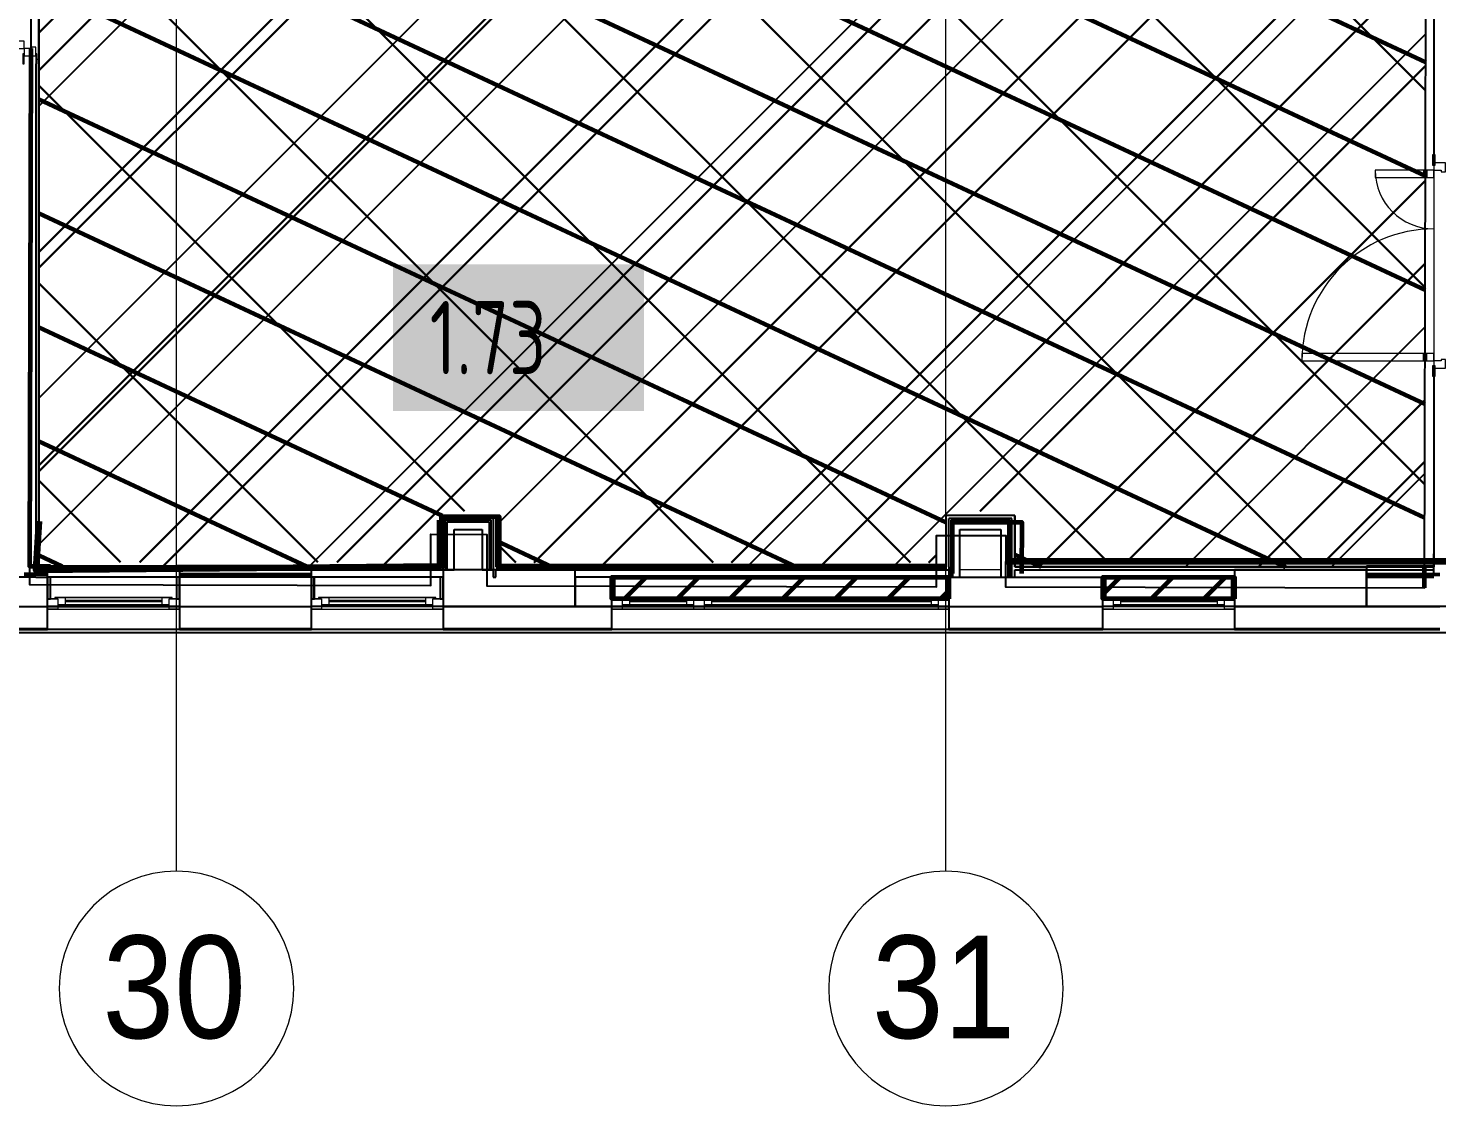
# Model space of a CAD drawing. Header units: millimetres. Extents: x -164500 to 426394, y -51911 to 102118.
# Drawn here: x 109763 to 119374, y -3642 to 3708 of the extents above; entities that cross this region are included whole.
import ezdxf

# ---------------------------------------------------------------- set-up
doc = ezdxf.new("R2010")
doc.units = ezdxf.units.MM
for name, color, linetype, lineweight in [('0) шлифовка', 5, 'Continuous', 60), ('1.4) Плинтус ПЛ-4', 6, 'Continuous', 60), ('179 подоконники', 5, 'Continuous', 60), ('5.2) Л-1 Линолеум', 100, 'Continuous', 30), ('7.1) НЗ Стяжка на теплый пол', 160, 'Continuous', 30), ('7.7) Плинтус', 222, 'Continuous', 90), ('A-FLOR', 7, 'Continuous', 9), ('A-GLAZ', 7, 'Continuous', 9), ('A-GLAZ-1', 7, 'Continuous', 5), ('Оси', 7, 'Continuous', 9), ('Оси-1', 7, 'Continuous', 20)]:
    doc.layers.add(name, color=color, linetype=linetype, lineweight=lineweight)
doc.layers.add('2) защита вин плитк', color=6, linetype='Continuous')
doc.layers.add('3.2.1) Нал-ой пол 4 вып', color=3, linetype='Continuous')
doc.layers.add('A-DOOR-1', color=7, linetype='Continuous', lineweight=5, true_color=0xc0c0c0)
doc.layers.add('A-DOOR-FRAM-1', color=7, linetype='Continuous', lineweight=5, true_color=0xc0c0c0)
doc.styles.add('Arial', font='arial.ttf', dxfattribs={"width": 0.9, "height": 700})
doc.styles.add('СПДС', font='ГОСТ тип А.ttf', dxfattribs={"width": 0.9})
pattern_1 = [(45, (205553.12, 26879), (-179.6051, 179.6051), [])]

# ---------------------------------------------------------------- blocks, each defined once
blk = doc.blocks.new('120_Окно_СКБ_2Ст_Фрамуга сверху - 120_Окно_СКБ_2Ст_2300х2500_h_ ДОО-19727959-Объем проектирования 1 этажа')
at = {"layer": 'A-GLAZ'}
for p, q in [((-1150, -127), (-1150, -57)), ((-1150, -57), (-1080, -57)), ((-1080, -57), (-1080, -127)), ((520, -87), (-1080, -87)), ((-1080, -87), (-1080, -127)), ((-1030, -137), (-1030, -87)), ((470, -137), (470, -87)), ((520, -127), (520, -57)), ((520, -57), (590, -57)), ((520, -127), (520, -87)), ((590, -57), (590, -127)), ((1080, -87), (590, -87)), ((590, -87), (590, -127)), ((640, -137), (640, -87)), ((1030, -137), (1030, -87)), ((1080, -127), (1080, -57)), ((1080, -57), (1150, -57)), ((1080, -127), (1080, -87)), ((1150, -57), (1150, -127)), ((-1080, -127), (-1150, -127)), ((-1080, -127), (-1100, -127)), ((-1100, -127), (-1100, -137)), ((-1100, -137), (540, -137)), ((540, -137), (-1100, -137)), ((590, -127), (520, -127)), ((540, -127), (520, -127)), ((540, -137), (540, -127)), ((590, -127), (570, -127)), ((570, -127), (570, -137)), ((570, -137), (1100, -137)), ((1100, -137), (570, -137)), ((1150, -127), (1080, -127)), ((1100, -127), (1080, -127)), ((1100, -137), (1100, -127))]:
    blk.add_line(p, q, dxfattribs=at)
at = {"layer": 'A-GLAZ-1'}
for p, q in [((1150, -57), (-1150, -57)), ((-1080, -57), (1080, -57)), ((-1130, -127), (-1100, -127)), ((-1030, -107), (470, -107)), ((470, -117), (-1030, -117)), ((540, -127), (570, -127)), ((540, -127), (570, -127)), ((640, -107), (1030, -107)), ((1030, -117), (640, -117)), ((1100, -127), (1130, -127))]:
    blk.add_line(p, q, dxfattribs=at)
blk = doc.blocks.new('120_Окно_СКБ_1Ст - 120_Окно_СКБ_1Ст 900х2500_h_ с форточкой-22876038-Объем проектирования 1 этажа')
at = {"layer": 'A-GLAZ'}
for p, q in [((-450, -127), (-450, -57)), ((-450, -57), (-380, -57)), ((-380, -57), (-380, -127)), ((380, -87), (-380, -87)), ((-380, -87), (-380, -127)), ((-330, -137), (-330, -87)), ((330, -137), (330, -87)), ((380, -127), (380, -57)), ((380, -57), (450, -57)), ((380, -127), (380, -87)), ((450, -57), (450, -127)), ((-380, -127), (-450, -127)), ((-380, -127), (-400, -127)), ((-400, -127), (-400, -137)), ((-400, -137), (400, -137)), ((400, -137), (-400, -137)), ((450, -127), (380, -127)), ((400, -127), (380, -127)), ((400, -137), (400, -127))]:
    blk.add_line(p, q, dxfattribs=at)
at = {"layer": 'A-GLAZ-1'}
for p, q in [((450, -57), (-450, -57)), ((-430, -127), (-400, -127)), ((-330, -107), (330, -107)), ((330, -117), (-330, -117)), ((400, -127), (430, -127))]:
    blk.add_line(p, q, dxfattribs=at)
blk = doc.blocks.new('120_Окно_СКБ_1Ст - 120_Окно_СКБ_1Ст 900х2500_h_ с форточкой-V149-Объем проектирования 1 этажа')
at = {"layer": 'A-GLAZ'}
for p, q in [((-450, -127), (-450, -57)), ((-450, -57), (-380, -57)), ((-380, -57), (-380, -127)), ((380, -87), (-380, -87)), ((-380, -87), (-380, -127)), ((-330, -137), (-330, -87)), ((330, -137), (330, -87)), ((380, -127), (380, -57)), ((380, -57), (450, -57)), ((380, -127), (380, -87)), ((450, -57), (450, -127)), ((-380, -127), (-450, -127)), ((-380, -127), (-400, -127)), ((-400, -127), (-400, -137)), ((-400, -137), (400, -137)), ((400, -137), (-400, -137)), ((450, -127), (380, -127)), ((400, -127), (380, -127)), ((400, -137), (400, -127))]:
    blk.add_line(p, q, dxfattribs=at)
at = {"layer": 'A-GLAZ-1'}
for p, q in [((450, -57), (-450, -57)), ((-430, -127), (-400, -127)), ((-330, -107), (330, -107)), ((330, -117), (-330, -117)), ((400, -127), (430, -127))]:
    blk.add_line(p, q, dxfattribs=at)
blk = doc.blocks.new('120_Окно_СКБ_1Ст - 120_Окно_СКБ_1Ст 900х2500_h_ с форточкой-V71-Объем проектирования 1 этажа')
at = {"layer": 'A-GLAZ'}
for p, q in [((-450, -127), (-450, -57)), ((-450, -57), (-380, -57)), ((-380, -57), (-380, -127)), ((380, -87), (-380, -87)), ((-380, -87), (-380, -127)), ((-330, -137), (-330, -87)), ((330, -137), (330, -87)), ((380, -127), (380, -57)), ((380, -57), (450, -57)), ((380, -127), (380, -87)), ((450, -57), (450, -127)), ((-380, -127), (-450, -127)), ((-380, -127), (-400, -127)), ((-400, -127), (-400, -137)), ((-400, -137), (400, -137)), ((400, -137), (-400, -137)), ((450, -127), (380, -127)), ((400, -127), (380, -127)), ((400, -137), (400, -127))]:
    blk.add_line(p, q, dxfattribs=at)
at = {"layer": 'A-GLAZ-1'}
for p, q in [((450, -57), (-450, -57)), ((-430, -127), (-400, -127)), ((-330, -107), (330, -107)), ((330, -117), (-330, -117)), ((400, -127), (430, -127))]:
    blk.add_line(p, q, dxfattribs=at)
blk = doc.blocks.new('110_Дверь_СКБ_2Ст - Д-5_п_ Из игровой в коридор-32215844-Объем проектирования 1 этажа')
at = {"layer": 'A-DOOR-1'}
for p, q in [((-637.5, 940), (-637.5, 40)), ((-587.5, 940), (-637.5, 940)), ((-587.5, 40), (-587.5, 940)), ((662.5, 440), (612.5, 440)), ((612.5, 440), (612.5, 40)), ((662.5, 40), (662.5, 440)), ((-637.5, 40), (-587.5, 40)), ((612.5, 40), (662.5, 40))]:
    blk.add_line(p, q, dxfattribs=at)
for centre, radius, start, end in [((-637.5, 40), 900, 0, 90), ((662.5, 40), 400, 90, 180)]:
    blk.add_arc(centre, radius, start, end, dxfattribs=at)
at = {"layer": 'A-DOOR-FRAM-1'}
for p, q in [((-672.5, 48), (-742.5, 48)), ((-742.5, 48), (-742.5, 40)), ((-742.5, 40), (-672.5, 40)), ((-637.5, 40), (-687.5, 40)), ((-687.5, 40), (-687.5, -40)), ((-672.5, 40), (-672.5, 48)), ((-637.5, -10), (-637.5, 40)), ((662.5, 40), (662.5, -10)), ((712.5, 40), (662.5, 40)), ((767.5, 48), (697.5, 48)), ((697.5, 48), (697.5, 40)), ((697.5, 40), (767.5, 40)), ((712.5, -40), (712.5, 40)), ((767.5, 40), (767.5, 48)), ((-672.5, -40), (-742.5, -40)), ((-742.5, -40), (-742.5, -48)), ((-742.5, -48), (-672.5, -48)), ((-672.5, -39), (-687.5, -39)), ((-687.5, -39), (-687.5, -40)), ((-687.5, -40), (-627.5, -40)), ((-687.5, -40), (-672.5, -40)), ((-672.5, -40), (-672.5, -39)), ((-672.5, -48), (-672.5, -40)), ((-627.5, -10), (-637.5, -10)), ((-627.5, -40), (-627.5, -10)), ((662.5, -10), (652.5, -10)), ((652.5, -10), (652.5, -40)), ((652.5, -40), (712.5, -40)), ((712.5, -39), (697.5, -39)), ((697.5, -39), (697.5, -40)), ((697.5, -40), (712.5, -40)), ((767.5, -40), (697.5, -40)), ((697.5, -40), (697.5, -48)), ((697.5, -48), (767.5, -48)), ((712.5, -40), (712.5, -39)), ((767.5, -48), (767.5, -40))]:
    blk.add_line(p, q, dxfattribs=at)
blk = doc.blocks.new('110_Дверь_СКБ_2Ст - Д-5_п__в составе перегородки _не входит в спец__-32680960-Объем проектирования 1 этажа')
at = {"layer": 'A-DOOR-1'}
for p, q in [((-637.5, 900.5), (-637.5, 0.5)), ((-587.5, 900.5), (-637.5, 900.5)), ((-587.5, 0.5), (-587.5, 900.5)), ((662.5, 400.5), (612.5, 400.5)), ((612.5, 400.5), (612.5, 0.5)), ((662.5, 0.5), (662.5, 400.5)), ((-637.5, 0.5), (-587.5, 0.5)), ((612.5, 0.5), (662.5, 0.5))]:
    blk.add_line(p, q, dxfattribs=at)
for centre, radius, start, end in [((-637.5, 0.5), 900, 0, 90), ((662.5, 0.5), 400, 90, 180)]:
    blk.add_arc(centre, radius, start, end, dxfattribs=at)
at = {"layer": 'A-DOOR-FRAM-1'}
for p, q in [((-672.5, 8.5), (-742.5, 8.5)), ((-742.5, 8.5), (-742.5, 0.5)), ((-742.5, 0.5), (-672.5, 0.5)), ((-637.5, 0.5), (-687.5, 0.5)), ((-687.5, 0.5), (-687.5, -79.5)), ((-672.5, 0.5), (-687.5, 0.5)), ((-687.5, 0.5), (-687.5, -0.5)), ((-672.5, 0.5), (-672.5, 8.5)), ((-672.5, -0.5), (-672.5, 0.5)), ((-637.5, -49.5), (-637.5, 0.5)), ((662.5, 0.5), (662.5, -49.5)), ((712.5, 0.5), (662.5, 0.5)), ((767.5, 8.5), (697.5, 8.5)), ((697.5, 8.5), (697.5, 0.5)), ((712.5, 0.5), (697.5, 0.5)), ((697.5, 0.5), (697.5, -0.5)), ((697.5, 0.5), (767.5, 0.5)), ((712.5, -79.5), (712.5, 0.5)), ((712.5, -0.5), (712.5, 0.5)), ((767.5, 0.5), (767.5, 8.5)), ((-672.5, -0.5), (-742.5, -0.5)), ((-742.5, -0.5), (-742.5, -8.5)), ((-742.5, -8.5), (-672.5, -8.5)), ((-687.5, -0.5), (-672.5, -0.5)), ((-687.5, -79.5), (-627.5, -79.5)), ((-672.5, -8.5), (-672.5, -0.5)), ((-627.5, -49.5), (-637.5, -49.5)), ((-627.5, -79.5), (-627.5, -49.5)), ((662.5, -49.5), (652.5, -49.5)), ((652.5, -49.5), (652.5, -79.5)), ((652.5, -79.5), (712.5, -79.5)), ((697.5, -0.5), (712.5, -0.5)), ((767.5, -0.5), (697.5, -0.5)), ((697.5, -0.5), (697.5, -8.5)), ((697.5, -8.5), (767.5, -8.5)), ((767.5, -8.5), (767.5, -0.5))]:
    blk.add_line(p, q, dxfattribs=at)
blk = doc.blocks.new('Ось сетки - D8-29747960-Объем проектирования 1 этажа')
at = {"layer": 'Оси-1'}
for start, end in [(360, 180), (180, 360)]:
    blk.add_arc((0, 0), 4, start, end, dxfattribs=at)

msp = doc.modelspace()

# ---------------------------------------------------------------- hatches: boundary and pattern name
at = {"layer": '0) шлифовка', "true_color": 0x2776bb}
h = msp.add_hatch(dxfattribs=at)
h.set_pattern_fill('ANSI31', color=152, scale=222, angle=110)
h.paths.add_polyline_path([(111921.778, 4895.76), (111925.158, 6335.756), (109835.702, 6340.661), (109835.702, 38.938), (112510.379, 38.938), (112510.889, 256.364), (112573.702, 256.217), (112573.702, 384.938), (112955.702, 384.938), (112955.702, 34.938), (113765.702, 34.938), (115960.379, 34.938), (115960.88, 248.265), (116023.702, 248.118), (116023.702, 384.938), (116495.702, 384.938), (116495.702, 34.938), (118894.702, 34.938), (118894.702, 38.938), (119290.397, 38.938), (119301.758, 4878.436)])
at = {"layer": '179 подоконники'}
h = msp.add_hatch(dxfattribs=at)
h.set_pattern_fill('ANSI31', color=256, scale=80)
h.set_pattern_definition(pattern_1)
h.paths.add_polyline_path([(116044.702, -184.062), (113744.702, -184.062), (113744.702, -36.062), (116044.702, -36.062)])
h = msp.add_hatch(dxfattribs=at)
h.set_pattern_fill('ANSI31', color=256, scale=80)
h.set_pattern_definition(pattern_1)
h.paths.add_polyline_path([(117994.702, -184.062), (117094.702, -184.062), (117094.702, -36.062), (117994.702, -36.062)])
at = {"layer": '2) защита вин плитк'}
h = msp.add_hatch(dxfattribs=at)
h.set_pattern_fill('ANSI31', color=256, scale=222)
h.paths.add_polyline_path([(119301.758, 4878.436), (111921.778, 4895.76), (111925.158, 6335.756), (109835.702, 6340.661), (109835.702, 38.938), (112510.379, 38.938), (112510.889, 256.364), (112573.702, 256.217), (112573.702, 384.938), (112955.702, 384.938), (112955.702, 34.938), (113765.702, 34.938), (115960.379, 34.938), (115960.88, 248.265), (116023.702, 248.118), (116023.702, 384.938), (116495.702, 384.938), (116495.702, 34.938), (118894.702, 34.938), (118894.702, 38.938), (119290.397, 38.938)])
at = {"layer": '3.2.1) Нал-ой пол 4 вып'}
h = msp.add_hatch(dxfattribs=at)
h.set_pattern_fill('ANSI31', color=256, scale=300)
h.paths.add_polyline_path([(119301.758, 4906.272), (111921.778, 4923.596), (111925.158, 6363.592), (109835.702, 6368.497), (109835.702, 66.774), (112510.379, 66.774), (112510.889, 284.2), (112573.702, 284.053), (112573.702, 412.774), (112955.702, 412.774), (112955.702, 62.774), (113765.702, 62.774), (115960.379, 62.774), (115960.88, 276.102), (116023.702, 275.954), (116023.702, 412.774), (116495.702, 412.774), (116495.702, 62.774), (118894.702, 62.774), (118894.702, 66.774), (119290.397, 66.774)])
at = {"layer": '5.2) Л-1 Линолеум'}
h = msp.add_hatch(dxfattribs=at)
h.set_pattern_fill('ANSI37', color=256, scale=300)
h.paths.add_polyline_path([(119301.758, 4906.272), (111921.778, 4923.596), (111925.158, 6363.592), (109835.702, 6368.497), (109835.702, 66.774), (112510.379, 66.774), (112510.889, 284.2), (112573.702, 284.053), (112573.702, 412.774), (112955.702, 412.774), (112955.702, 62.774), (113765.702, 62.774), (115960.379, 62.774), (115960.88, 276.102), (116023.702, 275.954), (116023.702, 412.774), (116495.702, 412.774), (116495.702, 62.774), (118894.702, 62.774), (118894.702, 66.774), (119290.397, 66.774)])
at = {"layer": '7.1) НЗ Стяжка на теплый пол'}
h = msp.add_hatch(dxfattribs=at)
h.set_pattern_fill('ANSI31', color=256, scale=333)
h.paths.add_polyline_path([(111921.778, 4895.76), (111925.158, 6335.756), (109835.702, 6340.661), (109835.702, 38.938), (112510.379, 38.938), (112510.889, 256.364), (112573.702, 256.217), (112573.702, 384.938), (112955.702, 384.938), (112955.702, 34.938), (113765.702, 34.938), (115960.379, 34.938), (115960.88, 248.265), (116023.702, 248.118), (116023.702, 384.938), (116495.702, 384.938), (116495.702, 34.938), (118894.702, 34.938), (118894.702, 38.938), (119290.397, 38.938), (119301.758, 4878.436)])

# ---------------------------------------------------------------- linework, layer by layer
for p, q in [((109835.702, 34.938), (109835.702, 6462.938)), ((119353.702, 5022.938), (119353.702, 2843.938)), ((109834.702, 4943.938), (109834.702, 33.938)), ((109814.702, 3463.938), (109814.702, -11.062)), ((119353.702, 1333.938), (119353.702, 34.938)), ((112573.702, 384.938), (112573.702, 34.938)), ((112955.702, 384.938), (112573.702, 384.938)), ((112955.702, 34.938), (112955.702, 384.938)), ((116495.702, 384.938), (116023.702, 384.938)), ((116023.702, 384.938), (116023.702, 33.938)), ((116495.702, 34.938), (116495.702, 384.938)), ((112954.702, 383.938), (112574.702, 383.938)), ((112574.702, 34.938), (112574.702, 383.938)), ((112934.702, 363.938), (112594.702, 363.938)), ((112594.702, 33.938), (112594.702, 363.938)), ((112607.202, 351.438), (112607.202, 13.938)), ((112922.202, 351.438), (112607.202, 351.438)), ((112619.702, 338.938), (112619.702, 13.938)), ((112909.702, 338.938), (112619.702, 338.938)), ((112669.702, 13.938), (112669.702, 288.938)), ((112669.702, 288.938), (112859.702, 288.938)), ((112859.702, 288.938), (112859.702, 13.938)), ((112909.702, 13.938), (112909.702, 338.938)), ((112922.202, 13.938), (112922.202, 351.438)), ((112934.702, 363.938), (112934.702, -36.062)), ((112954.702, 383.938), (112954.702, 33.938)), ((116474.702, 363.938), (116044.702, 363.938)), ((116044.702, 33.938), (116044.702, 363.938)), ((116057.202, 351.438), (116057.202, -36.062)), ((116462.202, 351.438), (116057.202, 351.438)), ((116069.702, 338.938), (116069.702, -36.062)), ((116449.702, 338.938), (116069.702, 338.938)), ((116119.702, -36.062), (116119.702, 288.938)), ((116119.702, 288.938), (116399.702, 288.938)), ((116399.702, 288.938), (116399.702, -36.062)), ((116449.702, -36.062), (116449.702, 338.938)), ((116462.202, -36.062), (116462.202, 351.438)), ((116474.702, -36.062), (116474.702, 363.938)), ((116494.702, 33.938), (116494.702, 383.938)), ((116494.702, 383.938), (116494.702, 33.938)), ((116024.702, 121.661), (116024.702, 13.938)), ((119354.702, -11.062), (119354.702, 121.661)), ((112594.702, 38.938), (109814.702, 38.938)), ((109814.702, 13.938), (112669.702, 13.938)), ((112574.702, 33.938), (109834.702, 33.938)), ((112573.702, 34.938), (109835.702, 34.938)), ((109835.702, 33.938), (112575.202, 33.938)), ((109894.702, -386.062), (109894.702, 13.938)), ((109894.702, 13.938), (110794.702, 13.938)), ((110794.702, 13.938), (110794.702, -386.062)), ((111694.702, -386.062), (111694.702, 13.938)), ((111694.702, 13.938), (112594.702, 13.938)), ((112575.202, 34.938), (112574.702, 34.938)), ((112574.702, 34.938), (112574.702, 33.938)), ((112575.202, 33.938), (112575.202, 34.938)), ((112594.702, 13.938), (112594.702, 33.938)), ((113494.702, 13.938), (112594.702, 13.938)), ((112594.702, 13.938), (112594.702, -236.062)), ((112594.702, 13.938), (112594.702, 13.938)), ((112859.702, 13.938), (112934.702, 13.938)), ((113744.702, 33.938), (112954.702, 33.938)), ((112954.702, -36.062), (112954.702, 13.938)), ((112954.702, 13.938), (113744.702, 13.938)), ((113765.702, 34.938), (112955.702, 34.938)), ((113494.702, -36.062), (113494.702, 13.938)), ((113744.702, 13.938), (113744.702, 33.938)), ((113744.702, 33.938), (116023.702, 33.938)), ((113744.702, 13.938), (116024.702, 13.938)), ((113765.702, 33.938), (113765.702, 34.938)), ((113765.702, 34.938), (116011.881, 34.938)), ((116024.702, 34.938), (116011.881, 34.938)), ((116011.881, 34.938), (116011.881, 33.938)), ((116023.702, 33.938), (116024.702, 33.938)), ((116024.702, 33.938), (116024.702, 34.938)), ((116024.702, 13.938), (116044.702, 13.938)), ((116044.702, 33.938), (116044.702, -386.062)), ((119354.702, 33.938), (116494.702, 33.938)), ((116494.702, 33.938), (119354.702, 33.938)), ((116494.702, -36.062), (116494.702, 13.938)), ((116494.702, 13.938), (119354.702, 13.938)), ((119353.702, 34.938), (116495.702, 34.938)), ((118894.702, 13.938), (117994.702, 13.938)), ((117994.702, 13.938), (117994.702, -236.062)), ((119354.702, 38.938), (118894.702, 38.938)), ((118894.702, 38.938), (118894.702, -36.062)), ((118894.702, -36.062), (118894.702, 13.938)), ((109814.702, -36.062), (109544.702, -36.062)), ((109894.702, -11.062), (109734.702, -11.062)), ((109894.702, -23.562), (109734.702, -23.562)), ((109814.702, -36.062), (109894.702, -36.062)), ((109894.702, -36.062), (109894.702, -184.062)), ((109914.702, -36.062), (109894.702, -36.062)), ((110774.702, -36.062), (109914.702, -36.062)), ((109914.702, -184.062), (109914.702, -36.062)), ((109915.702, -36.062), (109914.702, -36.062)), ((109915.702, -184.062), (109915.702, -36.062)), ((110773.702, -36.062), (110773.702, -184.062)), ((110774.702, -36.062), (110773.702, -36.062)), ((110774.702, -36.062), (110774.702, -184.062)), ((110794.702, -36.062), (110774.702, -36.062)), ((110794.702, -11.062), (111694.702, -11.062)), ((110794.702, -23.562), (111694.702, -23.562)), ((111694.702, -36.062), (110794.702, -36.062)), ((110794.702, -184.062), (110794.702, -36.062)), ((111694.702, -36.062), (111694.702, -184.062)), ((111714.702, -36.062), (111694.702, -36.062)), ((112574.702, -36.062), (111714.702, -36.062)), ((111714.702, -184.062), (111714.702, -36.062)), ((111715.702, -36.062), (111714.702, -36.062)), ((111715.702, -184.062), (111715.702, -36.062)), ((112573.702, -36.062), (112573.702, -184.062)), ((112574.702, -36.062), (112573.702, -36.062)), ((112574.702, -36.062), (112574.702, -184.062)), ((112594.702, -36.062), (112574.702, -36.062)), ((112594.702, -184.062), (112594.702, -36.062)), ((112934.702, -36.062), (112954.702, -36.062)), ((113744.702, -36.062), (113494.702, -36.062)), ((113494.702, -36.062), (113494.702, -236.062)), ((113494.702, -236.062), (113494.702, -36.062)), ((113744.702, -386.062), (113744.702, -36.062)), ((113764.702, -36.062), (113744.702, -36.062)), ((113764.702, -184.062), (113764.702, -36.062)), ((113765.702, -36.062), (113764.702, -36.062)), ((113765.702, -184.062), (113765.702, -36.062)), ((116023.702, -36.062), (116023.702, -184.062)), ((116024.702, -36.062), (116023.702, -36.062)), ((116024.702, -36.062), (116024.702, -184.062)), ((116044.702, -36.062), (116024.702, -36.062)), ((116044.702, -36.062), (117094.702, -36.062)), ((117094.702, -386.062), (117094.702, -36.062)), ((117114.702, -36.062), (117094.702, -36.062)), ((117114.702, -184.062), (117114.702, -36.062)), ((117115.702, -36.062), (117114.702, -36.062)), ((117115.702, -184.062), (117115.702, -36.062)), ((117973.702, -36.062), (117973.702, -184.062)), ((117974.702, -36.062), (117973.702, -36.062)), ((117974.702, -36.062), (117974.702, -184.062)), ((117994.702, -36.062), (117974.702, -36.062)), ((117994.702, -184.062), (117994.702, -36.062)), ((118894.702, -11.062), (119394.702, -11.062)), ((118894.702, -23.562), (119394.702, -23.562)), ((118894.702, -36.062), (118894.702, -36.062)), ((118894.702, -36.062), (118894.702, -236.062)), ((118894.702, -236.062), (118894.702, -36.062)), ((118894.702, -36.062), (119354.702, -36.062)), ((109894.702, -184.062), (109914.702, -184.062)), ((109914.702, -184.062), (109915.702, -184.062)), ((110773.702, -184.062), (110774.702, -184.062)), ((110774.702, -184.062), (110794.702, -184.062)), ((111694.702, -184.062), (111714.702, -184.062)), ((111714.702, -184.062), (111715.702, -184.062)), ((112573.702, -184.062), (112574.702, -184.062)), ((112574.702, -184.062), (112594.702, -184.062)), ((113744.702, -184.062), (113764.702, -184.062)), ((113764.702, -184.062), (113765.702, -184.062)), ((116023.702, -184.062), (116024.702, -184.062)), ((116024.702, -184.062), (116044.702, -184.062)), ((117094.702, -184.062), (117114.702, -184.062)), ((117114.702, -184.062), (117115.702, -184.062)), ((117973.702, -184.062), (117974.702, -184.062)), ((117974.702, -184.062), (117994.702, -184.062)), ((109544.702, -236.062), (109894.702, -236.062)), ((109544.702, -236.062), (111694.702, -236.062)), ((110794.702, -236.062), (109894.702, -236.062)), ((110794.702, -236.062), (111694.702, -236.062)), ((113744.702, -236.062), (111694.702, -236.062)), ((112594.702, -236.062), (111694.702, -236.062)), ((112594.702, -236.062), (112594.702, -386.062)), ((112594.702, -236.062), (113494.702, -236.062)), ((113494.702, -236.062), (113744.702, -236.062)), ((113744.702, -236.062), (117094.702, -236.062)), ((116044.702, -236.062), (113744.702, -236.062)), ((116044.702, -236.062), (117094.702, -236.062)), ((121294.702, -236.062), (117094.702, -236.062)), ((117994.702, -236.062), (117094.702, -236.062)), ((117994.702, -236.062), (117994.702, -386.062)), ((117994.702, -236.062), (118894.702, -236.062)), ((118894.702, -236.062), (119394.702, -236.062)), ((109544.702, -386.062), (109894.702, -386.062)), ((109544.702, -389.062), (109894.702, -389.062)), ((109544.702, -394.062), (109894.702, -394.062)), ((125324.702, -416.062), (109544.702, -416.062)), ((109894.702, -394.062), (109894.702, -386.062)), ((110794.702, -394.062), (109894.702, -394.062)), ((110794.702, -386.062), (110794.702, -394.062)), ((110794.702, -386.062), (111694.702, -386.062)), ((110794.702, -389.062), (111694.702, -389.062)), ((110794.702, -394.062), (111694.702, -394.062)), ((111694.702, -394.062), (111694.702, -386.062)), ((112594.702, -394.062), (111694.702, -394.062)), ((112594.702, -386.062), (112594.702, -394.062)), ((112594.702, -386.062), (113744.702, -386.062)), ((112594.702, -389.062), (113744.702, -389.062)), ((112594.702, -394.062), (113744.702, -394.062)), ((113744.702, -394.062), (113744.702, -386.062)), ((116044.702, -394.062), (113744.702, -394.062)), ((116044.702, -386.062), (116044.702, -394.062)), ((116044.702, -386.062), (117094.702, -386.062)), ((116044.702, -389.062), (117094.702, -389.062)), ((116044.702, -394.062), (117094.702, -394.062)), ((117094.702, -394.062), (117094.702, -386.062)), ((117994.702, -394.062), (117094.702, -394.062)), ((117994.702, -386.062), (117994.702, -394.062)), ((117994.702, -386.062), (119394.702, -386.062)), ((117994.702, -389.062), (119394.702, -389.062)), ((117994.702, -394.062), (119394.702, -394.062))]:
    msp.add_line(p, q)
at = {"flags": 128}
msp.add_lwpolyline([(109787.164, 6340.775), (109772.075, -87.208), (112510.067, -93.635), (112510.889, 256.364), (112892.888, 255.467), (112892.066, -94.532), (115960.058, -101.734), (115960.88, 248.265), (116432.878, 247.158), (116432.057, -102.842), (119290.049, -109.55), (119301.758, 4878.436), (111921.778, 4895.76), (111925.158, 6335.756)], close=True, dxfattribs=at)
at = {"layer": '1.4) Плинтус ПЛ-4', "flags": 128}
for points in [[(109780.657, 3568.938), (109772.075, 39.106), (109915.702, 38.769)], [(119296.618, 2688.938), (119296.735, 2738.938)], [(119295.792, 2337.073), (119295.806, 2343.15)], [(119293.684, 1438.938), (119293.801, 1488.938)], [(112593.913, 28.077), (112594.735, 378.076), (112976.734, 377.179), (112975.912, 27.18)], [(116068.88, -11.061), (116069.702, 338.938), (116541.7, 337.83), (116540.879, -12.169)], [(110773.702, 36.043), (111715.702, 33.832)], [(119290.049, -109.55), (119290.397, 38.938)]]:
    msp.add_lwpolyline(points, dxfattribs=at)
at = {"layer": '179 подоконники'}
for points in [[(116044.702, -184.062), (113744.702, -184.062), (113744.702, -36.062), (116044.702, -36.062)], [(117994.702, -184.062), (117094.702, -184.062), (117094.702, -36.062), (117994.702, -36.062)]]:
    msp.add_lwpolyline(points, close=True, dxfattribs=at)
at = {"layer": '7.7) Плинтус'}
for points in [[(109834.702, 345.494), (109814.702, 13.938), (112573.702, 38.938), (112573.702, 351.438)], [(112955.702, 34.938), (116024.702, 34.938)], [(116432.467, 72.158), (120933.702, 72.158)]]:
    msp.add_lwpolyline(points, dxfattribs=at)
at = {"layer": 'A-FLOR'}
for p, q in [((119354.702, 2788.938), (119354.702, 5023.938)), ((109834.702, 3493.938), (109822.702, 3493.938)), ((109834.702, 38.938), (109834.702, 3493.938)), ((119354.702, 2738.938), (119354.702, 1438.938)), ((119354.702, 1388.938), (119354.702, 121.661)), ((112954.702, 383.938), (112574.702, 383.938)), ((112574.702, 383.938), (112574.702, 38.382)), ((116494.702, 383.938), (116024.702, 383.938)), ((116024.702, 383.938), (116024.702, 121.661)), ((112859.702, 13.938), (112694.622, 13.938)), ((116024.702, 33.938), (112954.702, 33.938)), ((116399.702, 13.938), (116119.702, 13.938)), ((118894.702, 33.938), (116494.702, 33.938))]:
    msp.add_line(p, q, dxfattribs=at)
at = {"layer": 'Оси'}
for points in [[(110774.702, -2042.321), (110774.702, 2957.679), (110774.702, 16892.225), (110774.702, 21892.225)], [(116024.702, -2042.321), (116024.702, 2957.679), (116024.702, 16779.035), (116024.702, 21779.035)]]:
    msp.add_lwpolyline(points, dxfattribs=at)

# ---------------------------------------------------------------- block references
for name, p, rotation in [('110_Дверь_СКБ_2Ст - Д-5_п_ Из игровой в коридор-32215844-Объем проектирования 1 этажа', (109774.702, 4206.438), 89.99999999999991), ('110_Дверь_СКБ_2Ст - Д-5_п__в составе перегородки _не входит в спец__-32680960-Объем проектирования 1 этажа', (119354.202, 2076.438), 90)]:
    msp.add_blockref(name, p, dxfattribs=dict(rotation=rotation))
at = {"color": 3, "rotation": 180}
for name, p in [('120_Окно_СКБ_1Ст - 120_Окно_СКБ_1Ст 900х2500_h_ с форточкой-V149-Объем проектирования 1 этажа', (110344.702, -311.062)), ('120_Окно_СКБ_1Ст - 120_Окно_СКБ_1Ст 900х2500_h_ с форточкой-V71-Объем проектирования 1 этажа', (112144.702, -311.062)), ('120_Окно_СКБ_2Ст_Фрамуга сверху - 120_Окно_СКБ_2Ст_2300х2500_h_ ДОО-19727959-Объем проектирования 1 этажа', (114894.702, -311.062)), ('120_Окно_СКБ_1Ст - 120_Окно_СКБ_1Ст 900х2500_h_ с форточкой-22876038-Объем проектирования 1 этажа', (117544.702, -311.062))]:
    msp.add_blockref(name, p, dxfattribs=at)
at = {"layer": 'Оси-1', "xscale": 199.9999999999999, "yscale": 199.9999999999999, "zscale": 199.9999999999999}
for p in [(110774.702, -2842.321), (116024.702, -2842.321)]:
    msp.add_blockref('Ось сетки - D8-29747960-Объем проектирования 1 этажа', p, dxfattribs=at)

# ---------------------------------------------------------------- texts
at = {"insert": (112501.853, 1847.281), "char_height": 500, "width": 1212.1515, "attachment_point": 1, "style": 'СПДС', "bg_fill": 1, "box_fill_scale": 1.5, "bg_fill_color": 7, "bg_fill_true_color": 16777215, "bg_fill_transparency": 0}
msp.add_mtext('1.73', dxfattribs=at)
at = {"layer": 'Оси', "char_height": 700, "width": 1212.1515, "attachment_point": 1, "style": 'Arial'}
for s, insert in [('30', (110269.47, -2481.028)), ('31', (115519.47, -2481.028))]:
    msp.add_mtext(s, dxfattribs=dict(at, insert=insert))

doc.saveas('drawing.dxf')
